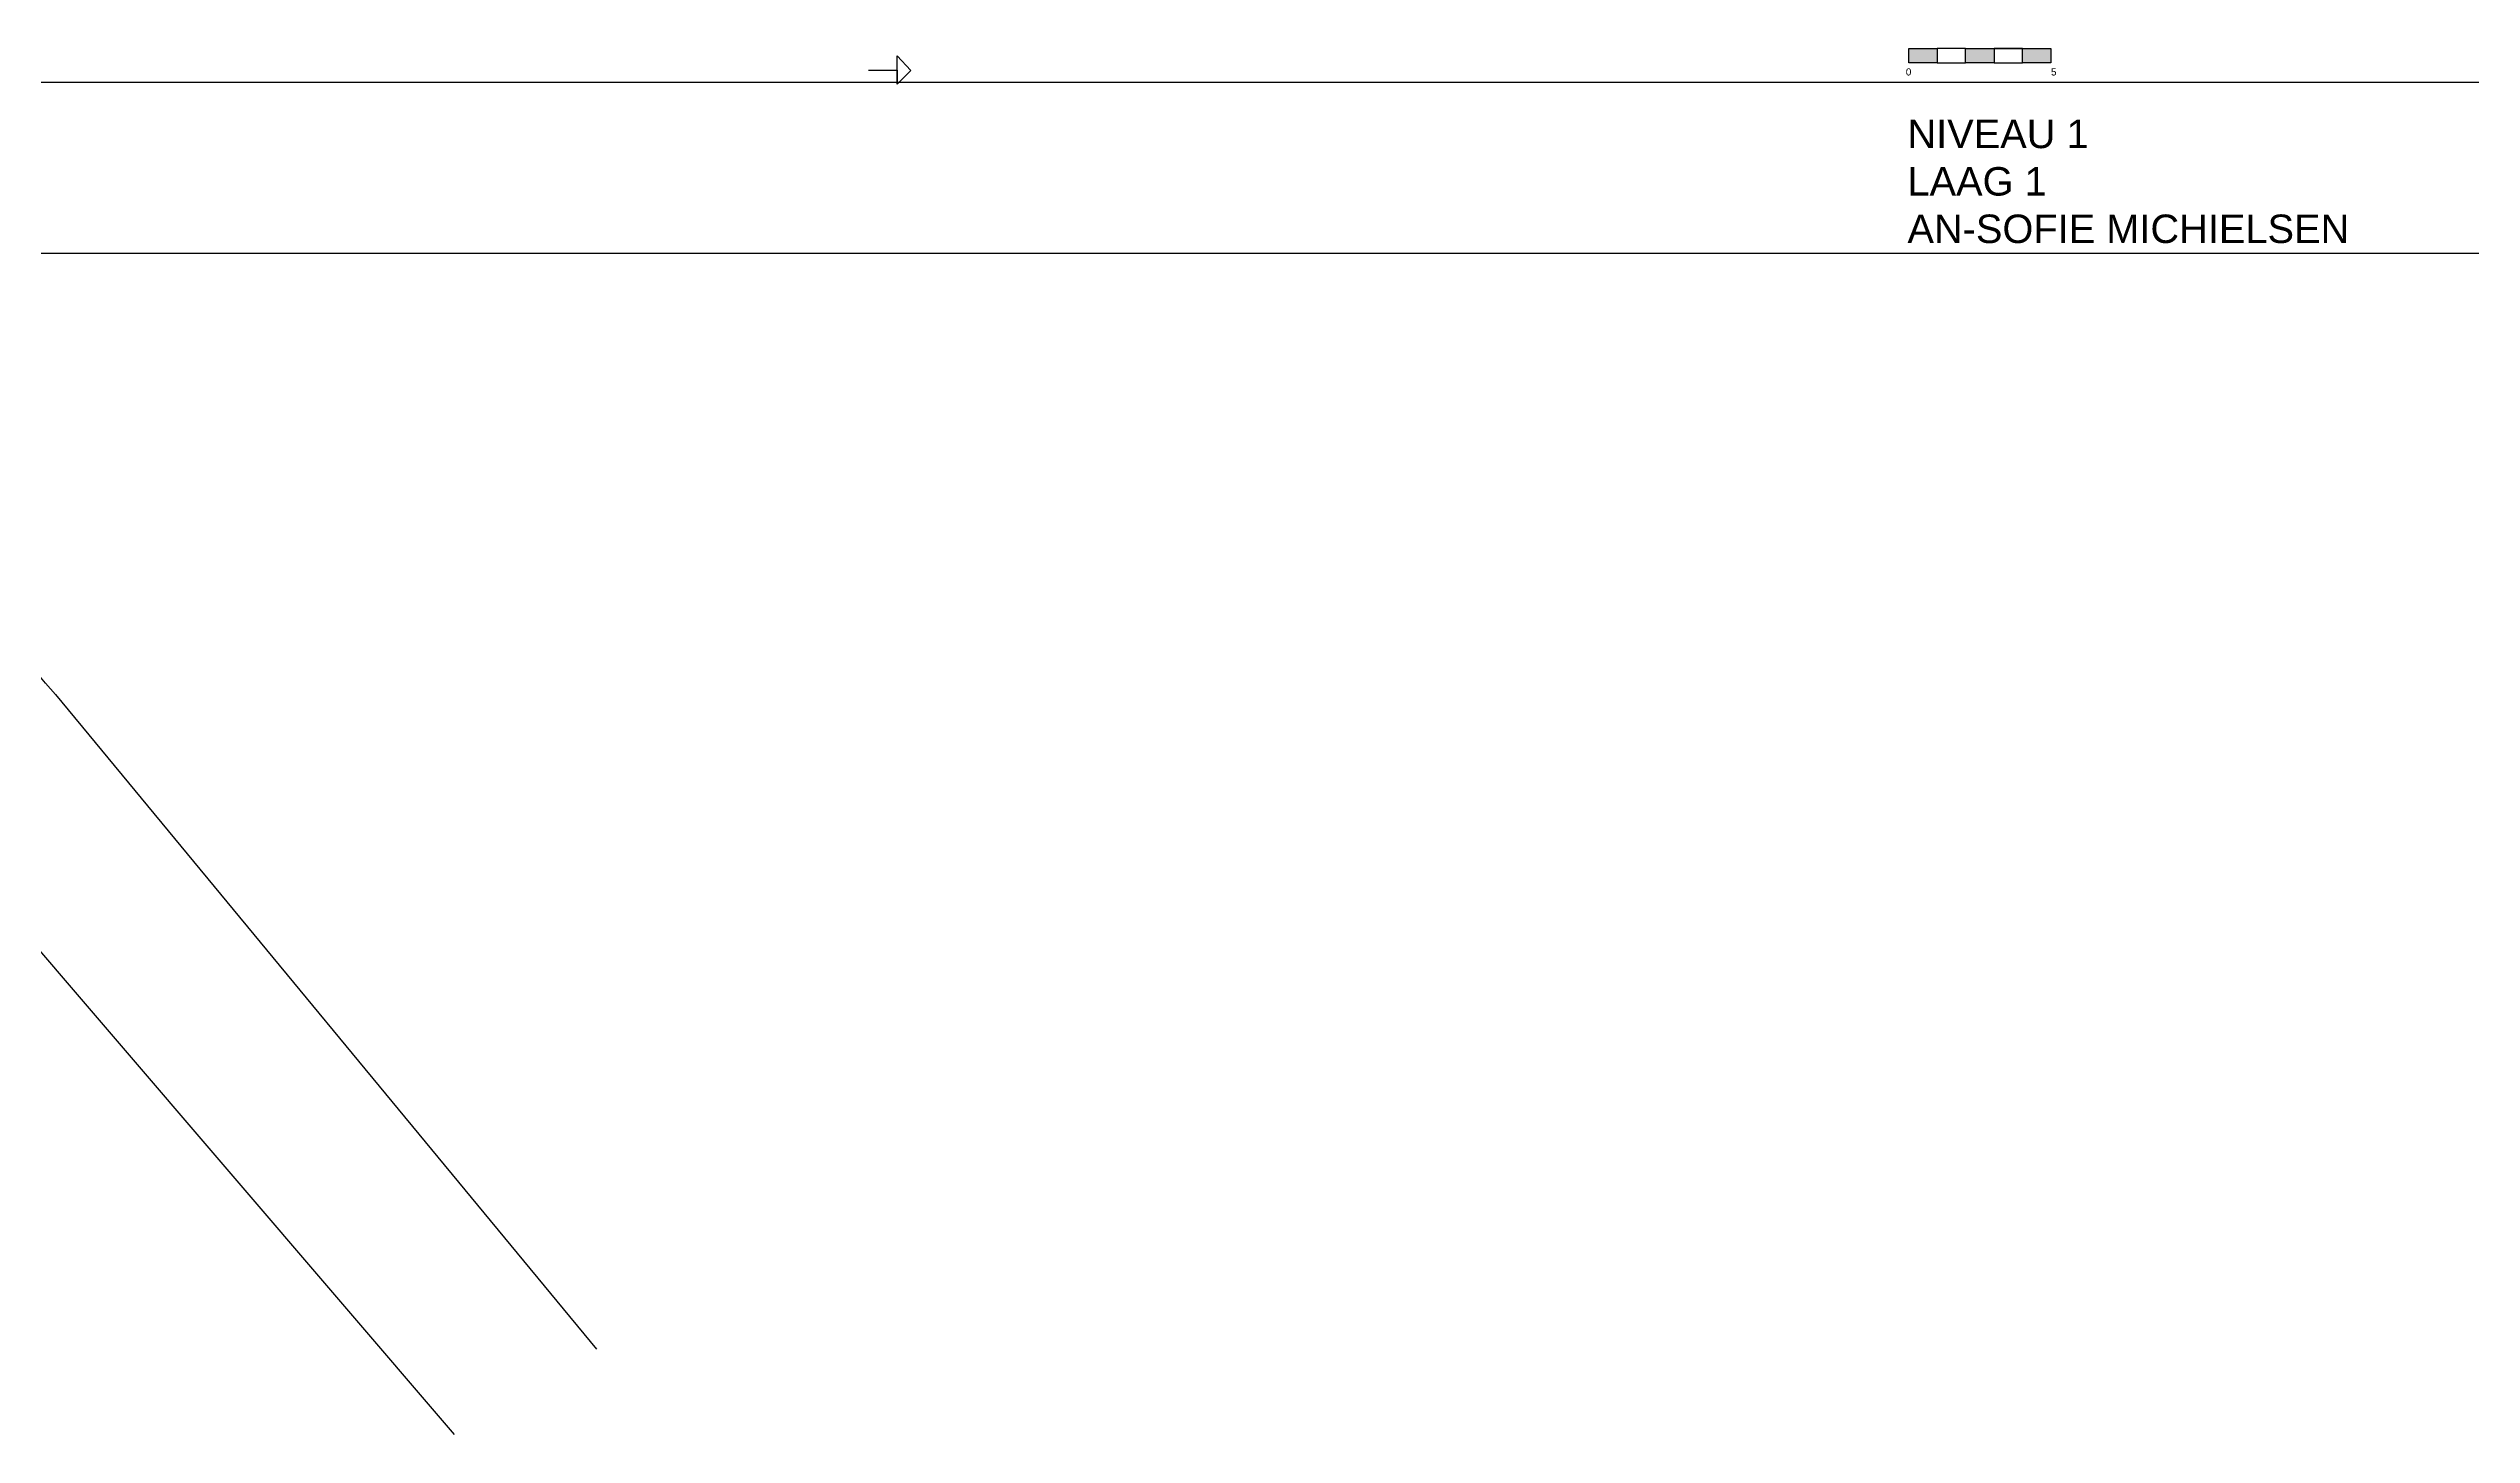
# Model space of a CAD drawing. Header units: millimetres. Extents: x -5657 to 14604, y -1609 to 2067.
# Drawn here: x -2446 to -1594, y 1004 to 1491 of the extents above; entities that cross this region are included whole.
import ezdxf

# ---------------------------------------------------------------- set-up
doc = ezdxf.new("R2010")
doc.units = ezdxf.units.MM
doc.linetypes.add('ACAD_ISO02W100', pattern=[15, 12, -3])
doc.layers.get('0').update_dxf_attribs({"color": 4})
doc.layers.add('gelijkvloers', color=80, linetype='Continuous')
doc.layers.add('str palen', color=220, linetype='Continuous')
doc.styles.get("Standard").update_dxf_attribs({"font": 'arial.ttf'})

msp = doc.modelspace()

# ---------------------------------------------------------------- hatches: boundary and pattern name
at = {"linetype": 'Continuous', "transparency": 33554539}
h = msp.add_hatch(color=256, dxfattribs=at)
h.dxf.hatch_style = 1
h.paths.add_polyline_path([(-1782, 1491), (-1792, 1491), (-1792, 1486), (-1782, 1486)])
h.paths.add_polyline_path([(-1762, 1491), (-1772, 1491), (-1772, 1486), (-1762, 1486)])
h.paths.add_polyline_path([(-1742, 1491), (-1752, 1491), (-1752, 1486), (-1742, 1486)])

# ---------------------------------------------------------------- linework, layer by layer
at = {"linetype": 'Continuous'}
for p, q in [((-1792, 1486), (-1792, 1491)), ((-1792, 1491), (-1782, 1491)), ((-1772, 1491), (-1782, 1491)), ((-1782, 1491), (-1782, 1486)), ((-1782, 1491), (-1782, 1486)), ((-1772, 1486), (-1772, 1491)), ((-1772, 1491), (-1742, 1491)), ((-1752, 1491), (-1762, 1491)), ((-1762, 1491), (-1762, 1486)), ((-1752, 1486), (-1752, 1491)), ((-1742, 1491), (-1742, 1486)), ((-1782, 1486), (-1792, 1486)), ((-1782, 1486), (-1772, 1486)), ((-1762, 1486), (-1772, 1486)), ((-1762, 1486), (-1752, 1486)), ((-1742, 1486), (-1752, 1486))]:
    msp.add_line(p, q, dxfattribs=at)
for p, q in [((-1163, 1479), (-2493, 1479)), ((-1163, 1419), (-2493, 1419)), ((-2443, 1264), (-2253, 1034)), ((-2483, 1214), (-2303, 1004))]:
    msp.add_line(p, q)
msp.add_spline([(-2443, 1264), (-2493, 1334), (-2503, 1394), (-2493, 1419)], degree=3)
at = {"layer": 'str palen', "linetype": 'ACAD_ISO02W100'}
for p, q in [((-2157.38, 1483.43), (-2147.38, 1483.43)), ((-2147.38, 1483.43), (-2147.38, 1488.43)), ((-2147.38, 1488.43), (-2142.59, 1483.27)), ((-2147.38, 1483.43), (-2147.38, 1478.43)), ((-2147.38, 1478.43), (-2147.38, 1483.43)), ((-2142.59, 1483.27), (-2147.38, 1478.43))]:
    msp.add_line(p, q, dxfattribs=at)

# ---------------------------------------------------------------- texts
at = {"linetype": 'Continuous', "char_height": 2.5, "attachment_point": 1}
for s, width, insert in [('0', 4, (-1793, 1484)), ('5', 9, (-1742, 1484))]:
    msp.add_mtext_dynamic_manual_height_columns(s, width=width, gutter_width=12.5, heights=[0], dxfattribs=dict(at, insert=insert))
at = {"layer": 'gelijkvloers', "linetype": 'Continuous', "ltscale": 2, "insert": (-1792.43, 1465.98), "char_height": 10, "attachment_point": 1}
msp.add_mtext_dynamic_manual_height_columns('NIVEAU 1\\PLAAG 1\\PAN-SOFIE MICHIELSEN', width=323, gutter_width=12.5, heights=[0], dxfattribs=at)

doc.saveas('drawing.dxf')
